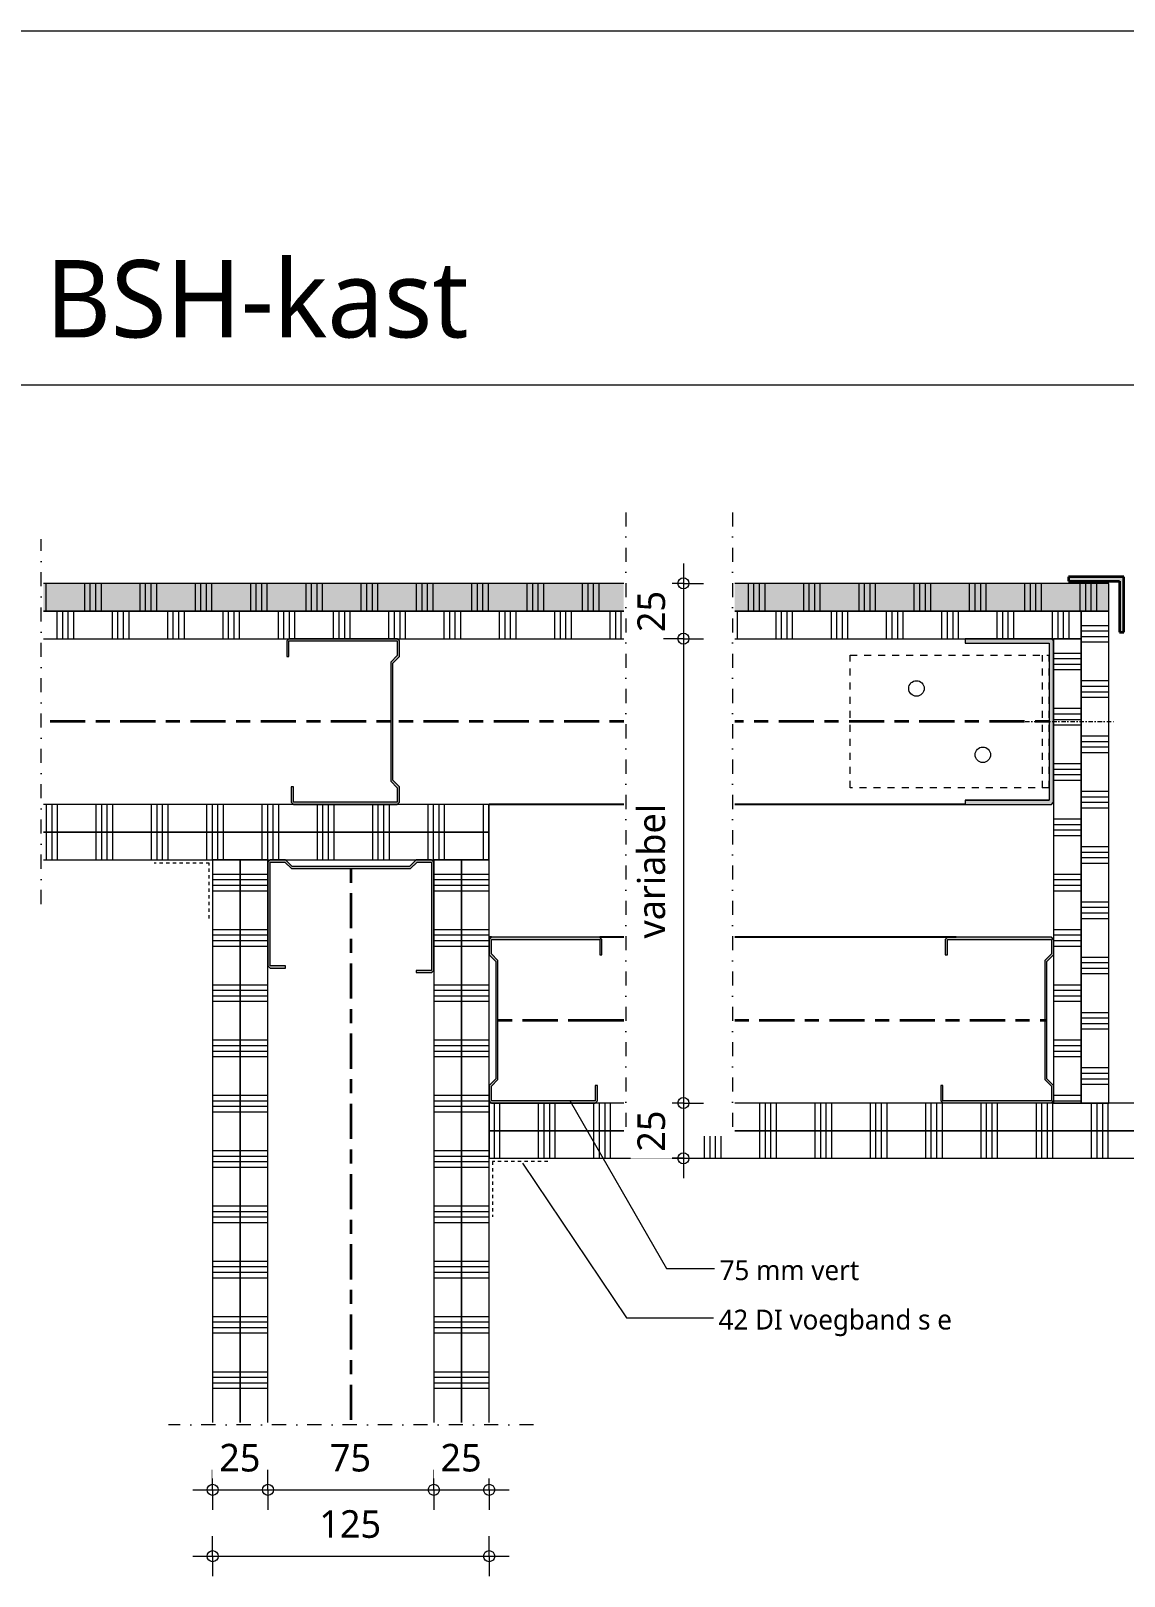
# Model space of a CAD drawing. Header units: millimetres. Extents: x -617 to 12931, y -7813 to -1363.
# Drawn here: x 9562 to 10056, y -2062 to -1363 of the extents above; entities that cross this region are included whole.
import ezdxf

# ---------------------------------------------------------------- set-up
doc = ezdxf.new("R2010")
doc.units = ezdxf.units.MM
for name, pattern in [('Center', [31.75, 6.35, -4.7625, 15.875, -4.7625]), ('Dash', [6.35, 3.175, -3.175]), ('Dash dot', [15.875, 6.35, -4.7625, 0, -4.7625]), ('Streep 1_5', [3, 1.5, -1.5]), ('Streep-stip _ detail', [4, 2, -1, 0, -1])]:
    doc.linetypes.add(name, pattern=pattern)
for name, color, linetype, lineweight in [('A-ANNO-DIMS', 211, 'Continuous', 13), ('A-ANNO-DIMS-5', 211, 'Continuous', 13), ('A-ANNO-IDEN', 131, 'Continuous', 18), ('A-DETL', 90, 'Continuous', 13), ('A-DETL-CNTR', 5, 'Center', 35), ('A-DETL-GENF', 92, 'Continuous', 18), ('A-DETL-MBND', 5, 'Continuous', 25), ('G-ANNO-TEXT', 231, 'Continuous', 13)]:
    doc.layers.add(name, color=color, linetype=linetype, lineweight=lineweight)
doc.styles.add('Segoe UI_2', font='segoeui.ttf', dxfattribs={"height": 9})
doc.styles.add('Segoe UI_3', font='segoeui.ttf', dxfattribs={"height": 12.5})
doc.styles.add('Segoe UI_6', font='segoeui.ttf', dxfattribs={"height": 35})
doc.dimstyles.new('2_5_mm', dxfattribs={"dimscale": 304.8, "dimtxt": 13.092049, "dimasz": 0.016404, "dimexe": 0.029528, "dimexo": 0.0625, "dimgap": 0.014764, "dimtad": 1, "dimdec": 0, "dimzin": 0, "dimdsep": 46, "dimtxsty": 'Segoe UI_3', "dimblk1": 'DOTBLANK', "dimblk2": 'DOTBLANK', "dimsah": 1, "dimcen": 0.09, "dimdle": 0.029528, "dimazin": 0, "dimtfac": 1, "dimtdec": 4, "dimtix": 1, "dimtmove": 0, "dimatfit": 3, "dimfxl": 0.029528, "dimfxlon": 1, "dimtvp": 1, "dimtfill": 1, "dimtolj": 1, "dimtzin": 0, "dimarcsym": 2})

# ---------------------------------------------------------------- blocks, each defined once
blk = doc.blocks.new('40  gipsplaat - D12_5-2957536-22_1 Principedetails metalstud')
at = {"layer": 'A-DETL-GENF', "lineweight": 13}
h = blk.add_hatch(dxfattribs=at)
h.set_pattern_fill('FP_340', color=256, style=0, pattern_type=2)
h.set_pattern_definition([(270, (10026.492, -1625.504), (25, 1e-15), []), (270, (10023.992, -1625.504), (25, 1e-15), []), (270, (10021.492, -1625.504), (25, 1e-15), []), (270, (10018.992, -1625.504), (25, 1e-15), [])])
h.paths.add_polyline_path([(418.37, 12.5), (206.84, 12.5), (206.84, 0), (469.17, 0), (469.17, 12.5)])
h.paths.add_polyline_path([(52.5, 12.5), (0, 12.5), (0, 0), (156.67, 0), (156.67, 12.5)])
at = {"layer": 'A-DETL-GENF'}
for p, q in [((12.5, 12.5), (0, 12.5)), ((0, 12.5), (0, 0)), ((0, 12.5), (0, 0)), ((13.5, 12.5), (12.5, 12.5)), ((13.5, 12.5), (12.5, 12.5)), ((52.5, 12.5), (13.5, 12.5)), ((156.67, 12.5), (52.5, 12.5)), ((156.67, 12.5), (52.5, 12.5)), ((309.19, 12.5), (206.84, 12.5)), ((309.19, 12.5), (206.84, 12.5)), ((348.19, 12.5), (309.19, 12.5)), ((358.19, 12.5), (348.19, 12.5)), ((469.17, 12.5), (358.19, 12.5)), ((469.17, 12.5), (358.19, 12.5)), ((0, 0), (156.67, 0)), ((206.84, 0), (469.17, 0))]:
    blk.add_line(p, q, dxfattribs=at)
blk = doc.blocks.new('40  gipsplaat - stootvast D12_5-2957537-22_1 Principedetails metalstud')
at = {"layer": 'A-DETL-GENF'}
h = blk.add_hatch(color=256, dxfattribs=at)
h.paths.add_polyline_path([(481.67, 12.5), (219.34, 12.5), (219.34, 0), (481.67, 0)])
h.paths.add_polyline_path([(12.5, 12.5), (0, 12.5), (0, 0), (169.17, 0), (169.17, 12.5)])
at = {"layer": 'A-DETL-GENF', "lineweight": 13}
h = blk.add_hatch(dxfattribs=at)
h.set_pattern_fill('FP_341', color=256, style=0, pattern_type=2)
h.set_pattern_definition([(270, (10038.992, -1613.004), (25, 1e-15), []), (270, (10036.492, -1613.004), (25, 1e-15), []), (270, (10033.992, -1613.004), (25, 1e-15), []), (270, (10031.492, -1613.004), (25, 1e-15), [])])
h.paths.add_polyline_path([(219.34, 12.5), (219.34, 0), (481.67, 0), (481.67, 12.5), (430.87, 12.5)])
h.paths.add_polyline_path([(12.5, 12.5), (0, 12.5), (0, 0), (169.17, 0), (169.17, 12.5)])
at = {"layer": 'A-DETL-GENF'}
for p, q in [((12.5, 12.5), (0, 12.5)), ((0, 12.5), (0, 0)), ((0, 12.5), (0, 0)), ((169.17, 12.5), (12.5, 12.5)), ((169.17, 12.5), (12.5, 12.5)), ((481.67, 12.5), (219.34, 12.5)), ((481.67, 12.5), (219.34, 12.5)), ((0, 0), (169.17, 0)), ((0, 0), (169.17, 0)), ((219.34, 0), (481.67, 0)), ((219.34, 0), (481.67, 0))]:
    blk.add_line(p, q, dxfattribs=at)
blk = doc.blocks.new('40  gipsplaat - D12_5-2957538-22_1 Principedetails metalstud')
at = {"layer": 'A-DETL-GENF'}
for p, q in [((0, 0), (282.94, 0)), ((356.18, 0), (616.02, 0)), ((666.18, 0), (679.33, 0)), ((679.33, 0), (680.16, 0)), ((679.33, 0), (680.16, 0))]:
    blk.add_line(p, q, dxfattribs=at)
blk = doc.blocks.new('40  gipsplaat - D12_5-2957539-22_1 Principedetails metalstud')
at = {"layer": 'A-DETL-GENF'}
for p, q in [((282.94, 12.5), (0, 12.5)), ((616.02, 12.5), (356.18, 12.5)), ((679.33, 12.5), (666.18, 12.5)), ((167.5, 0), (192.5, 0)), ((192.5, 0), (282.94, 0)), ((192.5, 0), (282.94, 0)), ((356.18, 0), (446.85, 0)), ((356.18, 0), (446.85, 0)), ((446.85, 0), (471.85, 0)), ((471.85, 0), (472.85, 0)), ((471.85, 0), (472.85, 0))]:
    blk.add_line(p, q, dxfattribs=at)
blk = doc.blocks.new('22 metalstud profiel - 75 mm vert-V262-22_1 Principedetails metalstud')
at = {"layer": 'A-DETL-GENF'}
blk.add_hatch(color=256, dxfattribs=at).paths.add_polyline_path([(-37.5, 50), (-37.5, 1), (-36.5, 0), (-29.5, 0), (-26.5, 3), (26.5, 3), (29.5, 0), (36.5, 0), (37.5, 1), (37.5, 48), (36.5, 49), (29.5, 49), (29.5, 48), (36.5, 48), (36.5, 1), (29.91, 1), (26.91, 4), (-26.91, 4), (-29.91, 1), (-36.5, 1), (-36.5, 50), (-29.5, 50), (-29.5, 51), (-36.5, 51)])
for p, q in [((-36.5, 51), (-37.5, 50)), ((-29.5, 51), (-36.5, 51)), ((-36.5, 1), (-36.5, 50)), ((-36.5, 50), (-29.5, 50)), ((-29.5, 50), (-29.5, 51)), ((36.5, 49), (29.5, 49)), ((29.5, 49), (29.5, 48)), ((37.5, 48), (36.5, 49)), ((29.5, 48), (36.5, 48)), ((36.5, 48), (36.5, 1)), ((37.5, 1), (37.5, 48)), ((-37.5, 1), (-36.5, 0)), ((-29.91, 1), (-36.5, 1)), ((-26.91, 4), (-29.91, 1)), ((-29.5, 0), (-26.5, 3)), ((26.91, 4), (-26.91, 4)), ((-26.5, 3), (26.5, 3)), ((26.5, 3), (29.5, 0)), ((29.91, 1), (26.91, 4)), ((36.5, 1), (29.91, 1)), ((36.5, 0), (37.5, 1))]:
    blk.add_line(p, q, dxfattribs=at)
blk = doc.blocks.new('40  gipsplaat - D12_5-V265-22_1 Principedetails metalstud')
at = {"layer": 'A-DETL-GENF', "lineweight": 13}
h = blk.add_hatch(dxfattribs=at)
h.set_pattern_fill('FP_344', color=256, style=0, pattern_type=2)
h.set_pattern_definition([(90, (-1648.004, -10023.992), (-25, 1e-15), []), (90, (-1650.504, -10023.992), (-25, 1e-15), []), (90, (-1653.004, -10023.992), (-25, 1e-15), []), (90, (-1655.504, -10023.992), (-25, 1e-15), [])])
h.paths.add_polyline_path([(210, 12.5), (0, 12.5), (0, 0), (210, 0)])
at = {"layer": 'A-DETL-GENF'}
for p, q in [((210, 12.5), (0, 12.5)), ((0, 12.5), (0, 0)), ((0, 12.5), (0, 0)), ((210, 0), (210, 12.5)), ((210, 0), (210, 12.5)), ((0, 0), (1, 0)), ((0, 0), (1, 0)), ((1, 0), (74, 0)), ((74, 0), (210, 0)), ((74, 0), (210, 0))]:
    blk.add_line(p, q, dxfattribs=at)
blk = doc.blocks.new('40  gipsplaat - D12_5-V266-22_1 Principedetails metalstud')
at = {"layer": 'A-DETL-GENF', "lineweight": 13}
h = blk.add_hatch(dxfattribs=at)
h.set_pattern_fill('FP_345', color=256, style=0, pattern_type=2)
h.set_pattern_definition([(90, (-1635.504, -10036.492), (-25, 1e-15), []), (90, (-1638.004, -10036.492), (-25, 1e-15), []), (90, (-1640.504, -10036.492), (-25, 1e-15), []), (90, (-1643.004, -10036.492), (-25, 1e-15), [])])
h.paths.add_polyline_path([(222.5, 12.5), (0, 12.5), (0, 0), (222.5, 0)])
at = {"layer": 'A-DETL-GENF'}
for p, q in [((222.5, 12.5), (0, 12.5)), ((0, 12.5), (0, 0)), ((222.5, 12.5), (0, 12.5)), ((0, 12.5), (0, 0)), ((222.5, 0), (222.5, 12.5)), ((0, 0), (222.5, 0)), ((0, 0), (222.5, 0))]:
    blk.add_line(p, q, dxfattribs=at)
blk = doc.blocks.new('40  gipsplaat - D12_5-2957540-22_1 Principedetails metalstud')
at = {"layer": 'A-DETL-GENF', "lineweight": 13}
h = blk.add_hatch(dxfattribs=at)
h.set_pattern_fill('FP_348', color=256, style=0, pattern_type=2)
h.set_pattern_definition([(90, (-9758.82, 1860.504), (-25, 1e-15), []), (90, (-9756.32, 1860.504), (-25, 1e-15), []), (90, (-9753.82, 1860.504), (-25, 1e-15), []), (90, (-9751.32, 1860.504), (-25, 1e-15), [])])
h.paths.add_polyline_path([(789.65, -12.5), (796.02, -12.5), (796.02, 0), (444.08, 0), (444.08, -6.5), (370.83, -6.5), (370.83, 0), (111, 0), (111, -2.5), (60.83, -2.5), (60.83, 0), (0, 0), (0, -12.5), (672.1, -12.5)])
at = {"layer": 'A-DETL-GENF'}
for p, q in [((60.83, 0), (0, 0)), ((0, 0), (0, -12.5)), ((0, 0), (0, -12.5)), ((370.83, 0), (111, 0)), ((796.02, 0), (444.08, 0)), ((0, -12.5), (796.02, -12.5)), ((0, -12.5), (796.02, -12.5))]:
    blk.add_line(p, q, dxfattribs=at)
blk = doc.blocks.new('40  gipsplaat - D12_5-V270-22_1 Principedetails metalstud')
at = {"layer": 'A-DETL-GENF', "lineweight": 13}
h = blk.add_hatch(dxfattribs=at)
h.set_pattern_fill('FP_349', color=256, style=0, pattern_type=2)
h.set_pattern_definition([(90, (-9758.82, 1848.004), (-25, 1e-15), []), (90, (-9756.32, 1848.004), (-25, 1e-15), []), (90, (-9753.82, 1848.004), (-25, 1e-15), []), (90, (-9751.32, 1848.004), (-25, 1e-15), [])])
h.paths.add_polyline_path([(789.65, -12.5), (796.02, -12.5), (796.02, 0), (444.08, 0), (444.08, -12.5), (672.1, -12.5)])
h.paths.add_polyline_path([(370.83, -12.5), (370.83, 0), (111, 0), (111, -12.5), (319.47, -12.5)])
h.paths.add_polyline_path([(48, -12.5), (60.83, -12.5), (60.83, 0), (0, 0), (0, -12.5), (40, -12.5)])
at = {"layer": 'A-DETL-GENF'}
for p, q in [((1, 0), (0, 0)), ((0, 0), (0, -12.5)), ((1, 0), (0, 0)), ((40, 0), (1, 0)), ((48, 0), (40, 0)), ((60.83, 0), (48, 0)), ((60.83, 0), (48, 0)), ((370.83, 0), (111, 0)), ((370.83, 0), (111, 0)), ((796.02, 0), (444.08, 0)), ((796.02, 0), (444.08, 0)), ((0, -12.5), (60.83, -12.5)), ((0, -12.5), (60.83, -12.5)), ((111, -12.5), (370.83, -12.5)), ((111, -12.5), (370.83, -12.5)), ((444.08, -12.5), (796.02, -12.5)), ((444.08, -12.5), (796.02, -12.5))]:
    blk.add_line(p, q, dxfattribs=at)
blk = doc.blocks.new('40  gipsplaat - D12_5-2957542-22_1 Principedetails metalstud')
at = {"layer": 'A-DETL-GENF', "lineweight": 13}
h = blk.add_hatch(dxfattribs=at)
h.set_pattern_fill('FP_350', color=256, style=0, pattern_type=2)
h.set_pattern_definition([(270, (9758.82, -1725.504), (25, 1e-15), []), (270, (9756.32, -1725.504), (25, 1e-15), []), (270, (9753.82, -1725.504), (25, 1e-15), []), (270, (9751.32, -1725.504), (25, 1e-15), [])])
h.paths.add_polyline_path([(33, 12.5), (0, 12.5), (0, 0), (201.5, 0), (201.5, 12.5), (33.16, 12.5)])
at = {"layer": 'A-DETL-GENF'}
for p, q in [((25, 12.5), (0, 12.5)), ((0, 12.5), (0, 0)), ((0, 12.5), (0, 0)), ((26, 12.5), (25, 12.5)), ((26, 12.5), (25, 12.5)), ((33, 12.5), (26, 12.5)), ((92, 12.5), (33, 12.5)), ((92, 12.5), (33, 12.5)), ((99, 12.5), (92, 12.5)), ((100, 12.5), (99, 12.5)), ((100, 12.5), (99, 12.5)), ((125, 12.5), (100, 12.5)), ((201.5, 12.5), (125, 12.5)), ((201.5, 12.5), (125, 12.5)), ((0, 0), (201.5, 0))]:
    blk.add_line(p, q, dxfattribs=at)
blk = doc.blocks.new('40  gipsplaat - D12_5-V271-22_1 Principedetails metalstud')
at = {"layer": 'A-DETL-GENF', "lineweight": 13}
h = blk.add_hatch(dxfattribs=at)
h.set_pattern_fill('FP_351', color=256, style=0, pattern_type=2)
h.set_pattern_definition([(270, (9758.82, -1713.004), (25, 1e-15), []), (270, (9756.32, -1713.004), (25, 1e-15), []), (270, (9753.82, -1713.004), (25, 1e-15), []), (270, (9751.32, -1713.004), (25, 1e-15), [])])
h.paths.add_polyline_path([(0, 12.5), (0, 0), (201.5, 0), (201.5, 12.5), (33.16, 12.5)])
at = {"layer": 'A-DETL-GENF'}
for p, q in [((201.5, 12.5), (0, 12.5)), ((0, 12.5), (0, 0)), ((201.5, 12.5), (0, 12.5)), ((0, 12.5), (0, 0)), ((0, 0), (41.52, 0)), ((0, 0), (41.52, 0)), ((41.52, 0), (80.52, 0)), ((80.52, 0), (88.52, 0)), ((88.52, 0), (201.5, 0)), ((88.52, 0), (201.5, 0))]:
    blk.add_line(p, q, dxfattribs=at)
blk = doc.blocks.new('22 metalstud profiel - 75 mm vert-4394541-22_1 Principedetails metalstud')
at = {"layer": 'A-DETL-GENF'}
blk.add_hatch(color=256, dxfattribs=at).paths.add_polyline_path([(29.5, 0), (26.5, -3), (-26.5, -3), (-29.5, 0), (-36.5, 0), (-37.5, -1), (-37.5, -50), (-36.5, -51), (-29.5, -51), (-29.5, -50), (-36.5, -50), (-36.5, -1), (-29.91, -1), (-26.91, -4), (26.91, -4), (29.91, -1), (36.5, -1), (36.5, -48), (29.5, -48), (29.5, -49), (36.5, -49), (37.5, -48), (37.5, -1), (36.5, 0)])
for p, q in [((-36.5, 0), (-37.5, -1)), ((-29.5, 0), (-36.5, 0)), ((-26.5, -3), (-29.5, 0)), ((29.5, 0), (26.5, -3)), ((36.5, 0), (29.5, 0)), ((37.5, -1), (36.5, 0)), ((-37.5, -1), (-37.5, -50)), ((-36.5, -50), (-36.5, -1)), ((-36.5, -1), (-29.91, -1)), ((-29.91, -1), (-26.91, -4)), ((-26.91, -4), (26.91, -4)), ((26.5, -3), (-26.5, -3)), ((26.91, -4), (29.91, -1)), ((29.91, -1), (36.5, -1)), ((36.5, -1), (36.5, -48)), ((37.5, -48), (37.5, -1)), ((36.5, -48), (29.5, -48)), ((29.5, -48), (29.5, -49)), ((36.5, -49), (37.5, -48)), ((-37.5, -50), (-36.5, -51)), ((-29.5, -50), (-36.5, -50)), ((-36.5, -51), (-29.5, -51)), ((-29.5, -51), (-29.5, -50)), ((29.5, -49), (36.5, -49))]:
    blk.add_line(p, q, dxfattribs=at)
blk = doc.blocks.new('00 afbreeklijn 1 s l - Type 1-2338415-22_1 Principedetails metalstud')
at = {"layer": 'A-DETL-GENF', "linetype": 'Dash dot'}
for p, q in [((262.12, 48.17), (-20, 48.17)), ((262.12, 0), (-20, 0))]:
    blk.add_line(p, q, dxfattribs=at)
blk = doc.blocks.new('22 verzwaard metalstud profiel - 75 mm-V272-22_1 Principedetails metalstud')
at = {"layer": 'A-DETL-GENF'}
blk.add_hatch(color=256, dxfattribs=at).paths.add_polyline_path([(37.5, -40), (37.5, -1), (36.5, 0), (-36.5, 0), (-37.5, -1), (-37.5, -40), (-35.5, -40), (-35.5, -2), (35.5, -2), (35.5, -40)])
for p, q in [((-36.5, 0), (-37.5, -1)), ((-37.5, -1), (-36.5, 0)), ((36.5, 0), (-36.5, 0)), ((36.5, 0), (-36.5, 0)), ((37.5, -1), (36.5, 0)), ((-37.5, -1), (-37.5, -40)), ((-37.5, -40), (-37.5, -1)), ((-35.5, -2), (35.5, -2)), ((-35.5, -40), (-35.5, -2)), ((-35.5, -40), (-35.5, -2)), ((-35.5, -2), (35.5, -2)), ((35.5, -2), (35.5, -40)), ((35.5, -40), (35.5, -2)), ((37.5, -1), (36.5, 0)), ((37.5, -40), (37.5, -1)), ((37.5, -40), (37.5, -1)), ((-37.5, -40), (-35.5, -40)), ((-37.5, -40), (-35.5, -40)), ((35.5, -40), (37.5, -40)), ((35.5, -40), (37.5, -40))]:
    blk.add_line(p, q, dxfattribs=at)
blk = doc.blocks.new('40  gipsplaat - D12_5-2957541-22_1 Principedetails metalstud')
at = {"layer": 'A-DETL-GENF', "lineweight": 13}
h = blk.add_hatch(dxfattribs=at)
h.set_pattern_fill('FP_352', color=256, style=0, pattern_type=2)
h.set_pattern_definition([(90, (-1748.004, -9768.82), (-25, 1e-15), []), (90, (-1750.504, -9768.82), (-25, 1e-15), []), (90, (-1753.004, -9768.82), (-25, 1e-15), []), (90, (-1755.504, -9768.82), (-25, 1e-15), [])])
h.paths.add_polyline_path([(254.47, -12.5), (254.47, 0), (0, 0), (0, -12.5), (189.28, -12.5)])
at = {"layer": 'A-DETL-GENF'}
for p, q in [((36, 0), (0, 0)), ((0, 0), (0, -12.5)), ((36, 0), (0, 0)), ((0, 0), (0, -12.5)), ((43, 0), (36, 0)), ((102, 0), (43, 0)), ((102, 0), (43, 0)), ((109, 0), (102, 0)), ((254.47, 0), (109, 0)), ((254.47, 0), (109, 0)), ((0, -12.5), (254.47, -12.5))]:
    blk.add_line(p, q, dxfattribs=at)
blk = doc.blocks.new('40  gipsplaat - D12_5-V273-22_1 Principedetails metalstud')
at = {"layer": 'A-DETL-GENF', "lineweight": 13}
h = blk.add_hatch(dxfattribs=at)
h.set_pattern_fill('FP_353', color=256, style=0, pattern_type=2)
h.set_pattern_definition([(90, (-1748.004, -9756.32), (-25, 1e-15), []), (90, (-1750.504, -9756.32), (-25, 1e-15), []), (90, (-1753.004, -9756.32), (-25, 1e-15), []), (90, (-1755.504, -9756.32), (-25, 1e-15), [])])
h.paths.add_polyline_path([(254.47, -12.5), (254.47, 0), (0, 0), (0, -12.5), (189.28, -12.5)])
at = {"layer": 'A-DETL-GENF'}
for p, q in [((254.47, 0), (0, 0)), ((0, 0), (0, -12.5)), ((254.47, 0), (0, 0)), ((0, 0), (0, -12.5)), ((0, -12.5), (1, -12.5)), ((0, -12.5), (1, -12.5)), ((1, -12.5), (40, -12.5)), ((40, -12.5), (50, -12.5)), ((50, -12.5), (254.47, -12.5)), ((50, -12.5), (254.47, -12.5))]:
    blk.add_line(p, q, dxfattribs=at)
blk = doc.blocks.new('40  gipsplaat - D12_5-V274-22_1 Principedetails metalstud')
at = {"layer": 'A-DETL-GENF', "lineweight": 13}
h = blk.add_hatch(dxfattribs=at)
h.set_pattern_fill('FP_354', color=256, style=0, pattern_type=2)
h.set_pattern_definition([(90, (-1748.004, -9668.82), (-25, 1e-15), []), (90, (-1750.504, -9668.82), (-25, 1e-15), []), (90, (-1753.004, -9668.82), (-25, 1e-15), []), (90, (-1755.504, -9668.82), (-25, 1e-15), [])])
h.paths.add_polyline_path([(254.47, -12.5), (254.47, 0), (0, 0), (0, -12.5), (189.28, -12.5)])
at = {"layer": 'A-DETL-GENF'}
for p, q in [((1, 0), (0, 0)), ((0, 0), (0, -12.5)), ((1, 0), (0, 0)), ((0, 0), (0, -12.5)), ((40, 0), (1, 0)), ((48, 0), (40, 0)), ((254.47, 0), (48, 0)), ((254.47, 0), (48, 0)), ((0, -12.5), (254.47, -12.5))]:
    blk.add_line(p, q, dxfattribs=at)
blk = doc.blocks.new('40  gipsplaat - D12_5-V275-22_1 Principedetails metalstud')
at = {"layer": 'A-DETL-GENF', "lineweight": 13}
h = blk.add_hatch(dxfattribs=at)
h.set_pattern_fill('FP_355', color=256, style=0, pattern_type=2)
h.set_pattern_definition([(90, (-1748.004, -9656.32), (-25, 1e-15), []), (90, (-1750.504, -9656.32), (-25, 1e-15), []), (90, (-1753.004, -9656.32), (-25, 1e-15), []), (90, (-1755.504, -9656.32), (-25, 1e-15), [])])
h.paths.add_polyline_path([(254.47, 0), (0, 0), (0, -12.5), (254.47, -12.5)])
at = {"layer": 'A-DETL-GENF'}
for p, q in [((254.47, 0), (0, 0)), ((0, 0), (0, -12.5)), ((254.47, 0), (0, 0)), ((0, 0), (0, -12.5)), ((0, -12.5), (254.47, -12.5)), ((0, -12.5), (254.47, -12.5))]:
    blk.add_line(p, q, dxfattribs=at)
blk = doc.blocks.new('22 metalstud profiel - 75 mm vert-4394546-22_1 Principedetails metalstud')
at = {"layer": 'A-DETL-GENF'}
blk.add_hatch(color=256, dxfattribs=at).paths.add_polyline_path([(-37.5, 50), (-37.5, 1), (-36.5, 0), (-29.5, 0), (-26.5, 3), (26.5, 3), (29.5, 0), (36.5, 0), (37.5, 1), (37.5, 48), (36.5, 49), (29.5, 49), (29.5, 48), (36.5, 48), (36.5, 1), (29.91, 1), (26.91, 4), (-26.91, 4), (-29.91, 1), (-36.5, 1), (-36.5, 50), (-29.5, 50), (-29.5, 51), (-36.5, 51)])
for p, q in [((-36.5, 51), (-37.5, 50)), ((-37.5, 50), (-37.5, 1)), ((-29.5, 51), (-36.5, 51)), ((-36.5, 1), (-36.5, 50)), ((-36.5, 50), (-29.5, 50)), ((-29.5, 50), (-29.5, 51)), ((36.5, 49), (29.5, 49)), ((29.5, 49), (29.5, 48)), ((37.5, 48), (36.5, 49)), ((29.5, 48), (36.5, 48)), ((36.5, 48), (36.5, 1)), ((37.5, 1), (37.5, 48)), ((-37.5, 1), (-36.5, 0)), ((-29.91, 1), (-36.5, 1)), ((-36.5, 0), (-29.5, 0)), ((-26.91, 4), (-29.91, 1)), ((-29.5, 0), (-26.5, 3)), ((26.91, 4), (-26.91, 4)), ((-26.5, 3), (26.5, 3)), ((26.5, 3), (29.5, 0)), ((29.91, 1), (26.91, 4)), ((29.5, 0), (36.5, 0)), ((36.5, 1), (29.91, 1)), ((36.5, 0), (37.5, 1))]:
    blk.add_line(p, q, dxfattribs=at)
blk = doc.blocks.new('00 afbreeklijn 1 s l - Type 1-2338414-22_1 Principedetails metalstud')
at = {"layer": 'A-DETL-GENF', "linetype": 'Dash dot'}
blk.add_line((145, 0), (-20, 0), dxfattribs=at)
blk = doc.blocks.new('30 L-anker plat a e - 90x60-4462557-22_1 Principedetails metalstud')
at = {"layer": 'A-DETL-GENF', "linetype": 'Streep-stip _ detail', "lineweight": 13}
blk.add_line((5, -15), (5, 30), dxfattribs=at)
at = {"layer": 'A-DETL-GENF', "linetype": 'Dash'}
for p, q in [((-25, -90), (-25, 0)), ((35, 0), (-25, 0)), ((35, 0), (35, -90)), ((35, -3), (-25, -3)), ((35, -90), (-25, -90))]:
    blk.add_line(p, q, dxfattribs=at)
at = {"layer": 'A-DETL-GENF', "lineweight": 13}
for centre in [(20, -30), (-10, -60)]:
    blk.add_circle(centre, 3.5, dxfattribs=at)
blk = doc.blocks.new('42 voegband - 42 DI voegband s e-2057820-22_1 Principedetails metalstud')
at = {"layer": 'A-DETL-GENF', "linetype": 'Streep 1_5'}
for p, q in [((-1.5, -1.5), (-26.5, -1.5)), ((-1.5, -26.5), (-1.5, -1.5))]:
    blk.add_line(p, q, dxfattribs=at)
blk = doc.blocks.new('DIMBLOCK151-22_1 Principedetails metalstud')
at = {"layer": 'A-ANNO-DIMS-5'}
for p, q in [((9643.82, -2022.92), (9643.82, -2013.92)), ((9668.82, -2022.92), (9668.82, -2013.92)), ((9634.82, -2022.92), (9668.82, -2022.92)), ((9643.82, -2022.92), (9643.82, -2031.92)), ((9668.82, -2022.92), (9668.82, -2031.92))]:
    blk.add_line(p, q, dxfattribs=at)
for centre in [(9643.82, -2022.92), (9668.82, -2022.92)]:
    blk.add_circle(centre, 2.5, dxfattribs=at)
at = {"layer": 'A-ANNO-DIMS-5', "color": 0, "insert": (9646.8, -2002.12), "char_height": 12.5, "width": 22.8516, "attachment_point": 1, "line_spacing_factor": 1.142579, "style": 'Segoe UI_3', "bg_fill": 3, "box_fill_scale": 1.25, "bg_fill_color": 9, "bg_fill_true_color": 13158600, "bg_fill_transparency": 0}
blk.add_mtext('25', dxfattribs=at)
blk = doc.blocks.new('_DotBlank')
at = {"color": 0, "linetype": 'ByBlock', "lineweight": -2}
blk.add_line((-0.5, 0), (-1, 0), dxfattribs=at)
blk.add_circle((0, 0), 0.5, dxfattribs=at)
blk = doc.blocks.new('DIMBLOCK152-22_1 Principedetails metalstud')
at = {"layer": 'A-ANNO-DIMS-5'}
for p, q in [((9668.82, -2022.92), (9668.82, -2013.92)), ((9743.82, -2022.92), (9743.82, -2013.92)), ((9668.82, -2022.92), (9743.82, -2022.92)), ((9668.82, -2022.92), (9668.82, -2031.92)), ((9743.82, -2022.92), (9743.82, -2031.92))]:
    blk.add_line(p, q, dxfattribs=at)
for centre in [(9668.82, -2022.92), (9743.82, -2022.92)]:
    blk.add_circle(centre, 2.5, dxfattribs=at)
at = {"layer": 'A-ANNO-DIMS-5', "color": 0, "insert": (9696.8, -2002.12), "char_height": 12.5, "width": 22.8516, "attachment_point": 1, "line_spacing_factor": 1.142579, "style": 'Segoe UI_3', "bg_fill": 3, "box_fill_scale": 1.25, "bg_fill_color": 9, "bg_fill_true_color": 13158600, "bg_fill_transparency": 0}
blk.add_mtext('75', dxfattribs=at)
blk = doc.blocks.new('DIMBLOCK153-22_1 Principedetails metalstud')
at = {"layer": 'A-ANNO-DIMS-5'}
for p, q in [((9743.82, -2022.92), (9743.82, -2013.92)), ((9768.82, -2022.92), (9768.82, -2013.92)), ((9743.82, -2022.92), (9777.82, -2022.92)), ((9743.82, -2022.92), (9743.82, -2031.92)), ((9768.82, -2022.92), (9768.82, -2031.92))]:
    blk.add_line(p, q, dxfattribs=at)
for centre in [(9743.82, -2022.92), (9768.82, -2022.92)]:
    blk.add_circle(centre, 2.5, dxfattribs=at)
at = {"layer": 'A-ANNO-DIMS-5', "color": 0, "insert": (9746.8, -2002.12), "char_height": 12.5, "width": 22.8516, "attachment_point": 1, "line_spacing_factor": 1.142579, "style": 'Segoe UI_3', "bg_fill": 3, "box_fill_scale": 1.25, "bg_fill_color": 9, "bg_fill_true_color": 13158600, "bg_fill_transparency": 0}
blk.add_mtext('25', dxfattribs=at)
blk = doc.blocks.new('DIMBLOCK154-22_1 Principedetails metalstud')
at = {"layer": 'A-ANNO-DIMS-5'}
for p, q in [((9643.82, -2052.92), (9643.82, -2043.92)), ((9768.82, -2052.92), (9768.82, -2043.92)), ((9634.82, -2052.92), (9777.82, -2052.92)), ((9643.82, -2052.92), (9643.82, -2061.92)), ((9768.82, -2052.92), (9768.82, -2061.92))]:
    blk.add_line(p, q, dxfattribs=at)
for centre in [(9643.82, -2052.92), (9768.82, -2052.92)]:
    blk.add_circle(centre, 2.5, dxfattribs=at)
at = {"layer": 'A-ANNO-DIMS-5', "color": 0, "insert": (9692.04, -2032.12), "char_height": 12.5, "width": 34.2774, "attachment_point": 1, "line_spacing_factor": 1.142579, "style": 'Segoe UI_3', "bg_fill": 3, "box_fill_scale": 1.25, "bg_fill_color": 9, "bg_fill_true_color": 13158600, "bg_fill_transparency": 0}
blk.add_mtext('125', dxfattribs=at)
blk = doc.blocks.new('DIMBLOCK155-22_1 Principedetails metalstud')
at = {"layer": 'A-ANNO-DIMS-5'}
for p, q in [((9856.65, -1604), (9856.65, -1638)), ((9856.65, -1613), (9847.65, -1613)), ((9856.65, -1613), (9865.65, -1613)), ((9856.65, -1638), (9847.65, -1638)), ((9856.65, -1638), (9865.65, -1638))]:
    blk.add_line(p, q, dxfattribs=at)
for centre in [(9856.65, -1613), (9856.65, -1638)]:
    blk.add_circle(centre, 2.5, dxfattribs=at)
at = {"layer": 'A-ANNO-DIMS-5', "color": 0, "insert": (9835.85, -1635.03), "char_height": 12.5, "width": 22.8516, "attachment_point": 1, "rotation": 90, "line_spacing_factor": 1.142579, "style": 'Segoe UI_3', "bg_fill": 3, "box_fill_scale": 1.25, "bg_fill_color": 9, "bg_fill_true_color": 13158600, "bg_fill_transparency": 0}
blk.add_mtext('25', dxfattribs=at)
blk = doc.blocks.new('DIMBLOCK156-22_1 Principedetails metalstud')
at = {"layer": 'A-ANNO-DIMS-5'}
for p, q in [((9856.65, -1638), (9847.65, -1638)), ((9856.65, -1638), (9856.65, -1848)), ((9856.65, -1638), (9865.65, -1638)), ((9856.65, -1848), (9847.65, -1848)), ((9856.65, -1848), (9865.65, -1848))]:
    blk.add_line(p, q, dxfattribs=at)
for centre in [(9856.65, -1638), (9856.65, -1848)]:
    blk.add_circle(centre, 2.5, dxfattribs=at)
at = {"layer": 'A-ANNO-DIMS-5', "color": 0, "insert": (9835.85, -1773.59), "char_height": 12.5, "width": 73.4107, "attachment_point": 1, "rotation": 90, "line_spacing_factor": 1.142579, "style": 'Segoe UI_3', "bg_fill": 3, "box_fill_scale": 1.25, "bg_fill_color": 9, "bg_fill_true_color": 13158600, "bg_fill_transparency": 0}
blk.add_mtext('variabel', dxfattribs=at)
blk = doc.blocks.new('DIMBLOCK157-22_1 Principedetails metalstud')
at = {"layer": 'A-ANNO-DIMS-5'}
for p, q in [((9856.65, -1848), (9847.65, -1848)), ((9856.65, -1848), (9856.65, -1882)), ((9856.65, -1848), (9865.65, -1848)), ((9856.65, -1873), (9847.65, -1873)), ((9856.65, -1873), (9865.65, -1873))]:
    blk.add_line(p, q, dxfattribs=at)
for centre in [(9856.65, -1848), (9856.65, -1873)]:
    blk.add_circle(centre, 2.5, dxfattribs=at)
at = {"layer": 'A-ANNO-DIMS-5', "color": 0, "insert": (9835.85, -1870.03), "char_height": 12.5, "width": 22.8516, "attachment_point": 1, "rotation": 90, "line_spacing_factor": 1.142579, "style": 'Segoe UI_3', "bg_fill": 3, "box_fill_scale": 1.25, "bg_fill_color": 9, "bg_fill_true_color": 13158600, "bg_fill_transparency": 0}
blk.add_mtext('25', dxfattribs=at)

msp = doc.modelspace()

# ---------------------------------------------------------------- hatches: boundary and pattern name
at = {"layer": 'A-DETL-GENF'}
msp.add_hatch(color=7, dxfattribs=at).paths.add_polyline_path([(10055.72, -1635), (10055.72, -1610), (10030.72, -1610), (10030.72, -1612), (10053.72, -1612), (10053.72, -1635)])

# ---------------------------------------------------------------- linework, layer by layer
at = {"layer": 'A-ANNO-IDEN'}
for p, q in [((9849.03, -1922.78), (9871.1, -1922.78)), ((9830.98, -1945.13), (9870.6, -1945.13))]:
    msp.add_line(p, q, dxfattribs=at)
at = {"layer": 'A-DETL', "lineweight": 18}
for p, q in [((8730.71, -1363.15), (12930.71, -1363.15)), ((8780.71, -1523.15), (10780.71, -1523.15))]:
    msp.add_line(p, q, dxfattribs=at)
at = {"layer": 'A-DETL', "lineweight": 35}
for p, q in [((10055.72, -1610), (10030.72, -1610)), ((10030.72, -1610), (10030.72, -1612)), ((10030.72, -1612), (10053.72, -1612)), ((10053.72, -1612), (10053.72, -1635)), ((10055.72, -1635), (10055.72, -1610)), ((10053.72, -1635), (10055.72, -1635))]:
    msp.add_line(p, q, dxfattribs=at)
at = {"layer": 'A-DETL-CNTR'}
for p, q in [((9724.3, -1675.5), (9567.32, -1675.5)), ((9829.65, -1675.5), (9725.3, -1675.5)), ((10021.99, -1675.5), (9879.82, -1675.5)), ((9706.32, -1742), (9706.32, -1992.47)), ((9772.82, -1810.5), (9829.65, -1810.5)), ((9809.67, -1810.5), (9829.65, -1810.5)), ((9879.82, -1810.5), (10020.99, -1810.5)), ((9879.82, -1810.5), (10015.99, -1810.5))]:
    msp.add_line(p, q, dxfattribs=at)
at = {"layer": 'A-DETL-MBND'}
for p, q in [((9829.65, -1713), (9768.82, -1713)), ((9983.99, -1713), (9879.82, -1713)), ((9769.82, -1773), (9768.82, -1773)), ((9829.65, -1773), (9818.82, -1773)), ((9979.99, -1773), (9879.82, -1773))]:
    msp.add_line(p, q, dxfattribs=at)

# ---------------------------------------------------------------- block references
at = {"layer": 'A-DETL-GENF', "linetype": 'Dash dot'}
for name, p, rotation in [('00 afbreeklijn 1 s l - Type 1-2338415-22_1 Principedetails metalstud', (9878.82, -1843), 89.99999999999984), ('00 afbreeklijn 1 s l - Type 1-2338414-22_1 Principedetails metalstud', (9566.32, -1613), 270)]:
    msp.add_blockref(name, p, dxfattribs=dict(at, rotation=rotation))
at = {"layer": 'A-DETL-GENF'}
for name, p, rotation in [('40  gipsplaat - stootvast D12_5-2957537-22_1 Principedetails metalstud', (10048.99, -1613), 180), ('40  gipsplaat - D12_5-2957536-22_1 Principedetails metalstud', (10036.49, -1625.5), 180), ('40  gipsplaat - D12_5-V266-22_1 Principedetails metalstud', (10036.49, -1625.5), 270), ('22 metalstud profiel - 75 mm vert-4394541-22_1 Principedetails metalstud', (9728.3, -1675.5), 269.9999999999998), ('22 verzwaard metalstud profiel - 75 mm-V272-22_1 Principedetails metalstud', (10023.99, -1675.5), 269.9999999999999), ('40  gipsplaat - D12_5-V265-22_1 Principedetails metalstud', (10023.99, -1638), 270), ('40  gipsplaat - D12_5-V271-22_1 Principedetails metalstud', (9768.82, -1713), 180), ('40  gipsplaat - D12_5-2957542-22_1 Principedetails metalstud', (9768.82, -1725.5), 180), ('40  gipsplaat - D12_5-V275-22_1 Principedetails metalstud', (9656.32, -1738), 270), ('40  gipsplaat - D12_5-V274-22_1 Principedetails metalstud', (9668.82, -1738), 270), ('22 metalstud profiel - 75 mm vert-4394546-22_1 Principedetails metalstud', (9706.32, -1738), 180), ('40  gipsplaat - D12_5-V273-22_1 Principedetails metalstud', (9756.32, -1738), 270), ('40  gipsplaat - D12_5-2957541-22_1 Principedetails metalstud', (9768.82, -1738), 270), ('22 metalstud profiel - 75 mm vert-4394546-22_1 Principedetails metalstud', (9768.82, -1810.5), 270.0000000000002), ('22 metalstud profiel - 75 mm vert-V262-22_1 Principedetails metalstud', (10023.99, -1810.5), 90.00000000000244), ('40  gipsplaat - D12_5-2957539-22_1 Principedetails metalstud', (10495.84, -1848), 180), ('40  gipsplaat - D12_5-2957538-22_1 Principedetails metalstud', (10495.84, -1860.5), 180)]:
    msp.add_blockref(name, p, dxfattribs=dict(at, rotation=rotation))
at = {"layer": 'A-DETL-GENF', "linetype": 'Streep-stip _ detail', "lineweight": 13, "rotation": 269.9999999999995}
msp.add_blockref('30 L-anker plat a e - 90x60-4462557-22_1 Principedetails metalstud', (10021.99, -1670.5), dxfattribs=at)
at = {"layer": 'A-DETL-GENF', "linetype": 'Streep 1_5'}
msp.add_blockref('42 voegband - 42 DI voegband s e-2057820-22_1 Principedetails metalstud', (9643.82, -1738), dxfattribs=at)
at = {"layer": 'A-DETL-GENF'}
for name, p in [('40  gipsplaat - D12_5-V270-22_1 Principedetails metalstud', (9768.82, -1848)), ('40  gipsplaat - D12_5-2957540-22_1 Principedetails metalstud', (9768.82, -1860.5))]:
    msp.add_blockref(name, p, dxfattribs=at)
at = {"layer": 'A-DETL-GENF', "linetype": 'Streep 1_5', "rotation": 89.99999999999991}
msp.add_blockref('42 voegband - 42 DI voegband s e-2057820-22_1 Principedetails metalstud', (9768.82, -1873), dxfattribs=at)
at = {"layer": 'A-DETL-GENF', "linetype": 'Dash dot'}
msp.add_blockref('00 afbreeklijn 1 s l - Type 1-2338414-22_1 Principedetails metalstud', (9643.82, -1993.47), dxfattribs=at)

# ---------------------------------------------------------------- texts
at = {"layer": 'G-ANNO-TEXT', "color": 7, "insert": (9036.73, -1466.78), "char_height": 35, "width": 907.1094, "attachment_point": 1, "style": 'Segoe UI_6'}
msp.add_mtext('gipskartonwand inbouw BSH-kast', dxfattribs=at)

# ---------------------------------------------------------------- dimensions: what is measured, and where the dimension line sits
at = {"layer": 'A-ANNO-DIMS'}
dim = msp.add_linear_dim(base=(9668.82, -2022.92), p1=(9643.82, -2013.92), p2=(9668.82, -2013.92), dimstyle='2_5_mm', override={"dimpost": '<>', "dimfxl": 25}, dxfattribs=at)
dim.commit()
dim.dimension.update_dxf_attribs({"geometry": 'DIMBLOCK151-22_1 Principedetails metalstud', "text_midpoint": (9656.32, -2011.96)})

# ---------------------------------------------------------------- next in the draw order: texts
at = {"layer": 'A-ANNO-IDEN', "lineweight": 13, "char_height": 9, "attachment_point": 1, "style": 'Segoe UI_2', "bg_fill": 3, "box_fill_scale": 1.25, "bg_fill_color": 9, "bg_fill_true_color": 13158600, "bg_fill_transparency": 0}
for s, insert, width in [('75 mm vert', (9873.04, -1919.08), 80.9704), ('42 DI voegband s e', (9872.54, -1941.43), 137.4894)]:
    msp.add_mtext(s, dxfattribs=dict(at, insert=insert, width=width))

# ---------------------------------------------------------------- next in the draw order: dimensions: what is measured, and where the dimension line sits
at = {"layer": 'A-ANNO-DIMS'}
dim = msp.add_linear_dim(base=(9856.65, -1638), p1=(9865.65, -1613), p2=(9865.65, -1638), angle=90, dimstyle='2_5_mm', override={"dimpost": '<>', "dimfxl": 25}, dxfattribs=at)
dim.commit()
dim.dimension.update_dxf_attribs({"geometry": 'DIMBLOCK155-22_1 Principedetails metalstud', "text_midpoint": (9845.69, -1625.5)})
dim = msp.add_linear_dim(base=(9743.82, -2022.92), p1=(9668.82, -2013.92), p2=(9743.82, -2013.92), dimstyle='2_5_mm', override={"dimpost": '<>', "dimfxl": 75}, dxfattribs=at)
dim.commit()
dim.dimension.update_dxf_attribs({"geometry": 'DIMBLOCK152-22_1 Principedetails metalstud', "text_midpoint": (9706.32, -2012.06)})

# ---------------------------------------------------------------- next in the draw order: dimensions: what is measured, and where the dimension line sits
dim = msp.add_linear_dim(base=(9856.65, -1848), p1=(9865.65, -1638), p2=(9865.65, -1848), angle=90, text='variabel', dimstyle='2_5_mm', override={"dimpost": '<>', "dimfxl": 210}, dxfattribs=at)
dim.commit()
dim.dimension.update_dxf_attribs({"geometry": 'DIMBLOCK156-22_1 Principedetails metalstud', "text_midpoint": (9845.44, -1743)})
dim = msp.add_linear_dim(base=(9768.82, -2022.92), p1=(9743.82, -2013.92), p2=(9768.82, -2013.92), dimstyle='2_5_mm', override={"dimpost": '<>', "dimfxl": 25}, dxfattribs=at)
dim.commit()
dim.dimension.update_dxf_attribs({"geometry": 'DIMBLOCK153-22_1 Principedetails metalstud', "text_midpoint": (9756.32, -2011.96)})

# ---------------------------------------------------------------- next in the draw order: dimensions: what is measured, and where the dimension line sits
dim = msp.add_linear_dim(base=(9856.65, -1873), p1=(9865.65, -1848), p2=(9865.65, -1873), angle=90, dimstyle='2_5_mm', override={"dimpost": '<>', "dimfxl": 25}, dxfattribs=at)
dim.commit()
dim.dimension.update_dxf_attribs({"geometry": 'DIMBLOCK157-22_1 Principedetails metalstud', "text_midpoint": (9845.69, -1860.5)})
dim = msp.add_linear_dim(base=(9768.82, -2052.92), p1=(9643.82, -2043.92), p2=(9768.82, -2043.92), dimstyle='2_5_mm', override={"dimpost": '<>', "dimfxl": 125}, dxfattribs=at)
dim.commit()
dim.dimension.update_dxf_attribs({"geometry": 'DIMBLOCK154-22_1 Principedetails metalstud', "text_midpoint": (9706.32, -2041.93)})

# ---------------------------------------------------------------- next in the draw order: linework, layer by layer
at = {"layer": 'A-ANNO-IDEN'}
for p, q in [((9805.4, -1847.12), (9849.03, -1922.78)), ((9783.84, -1875.2), (9830.98, -1945.13))]:
    msp.add_line(p, q, dxfattribs=at)

doc.saveas('drawing.dxf')
